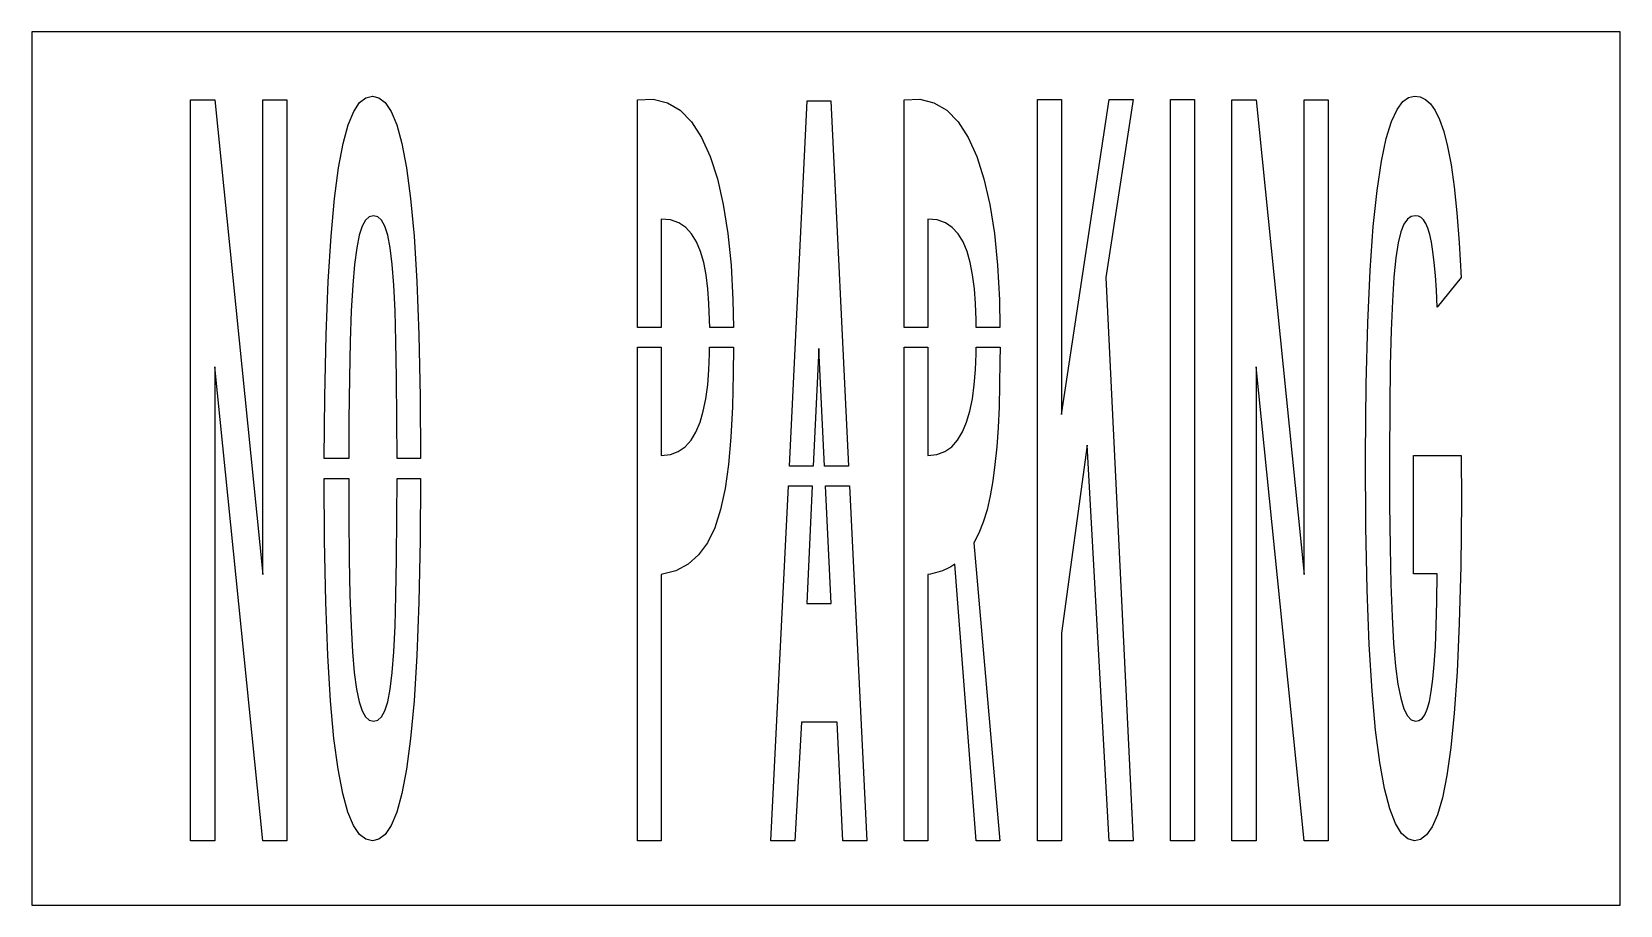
# Model space of a CAD drawing. Extents: x 0 to 60, y 0 to 33.
import ezdxf

# ---------------------------------------------------------------- set-up
doc = ezdxf.new("R2010")
doc.units = 0
doc.layers.add('CUT', color=7, linetype='Continuous')
doc.layers.add('OUTSIDE', color=1, linetype='Continuous')

msp = doc.modelspace()

# ---------------------------------------------------------------- linework, layer by layer
at = {"layer": 'CUT'}
for points in [[(8.7256, 30.4328), (9.6318, 30.4328), (9.6318, 2.4356), (8.7256, 2.4356), (6.9085, 20.3444), (6.9085, 2.4356), (6, 2.4356), (6, 30.4328), (6.9085, 30.4328), (8.7256, 12.5016)], [(14.4411, 25.2752), (14.5473, 23.5672), (14.6241, 21.5484), (14.6739, 19.202), (14.6875, 16.876), (13.7983, 16.876), (13.7947, 18.334), (13.7812, 19.9272), (13.7563, 21.2964), (13.7201, 22.4556), (13.6727, 23.4216), (13.6117, 24.2112), (13.5348, 24.8356), (13.4444, 25.3116), (13.3382, 25.656), (13.2139, 25.8828), (13.0738, 26.0088), (12.9133, 26.0452), (12.7506, 26.0088), (12.6082, 25.8828), (12.4794, 25.656), (12.3687, 25.3116), (12.2737, 24.8356), (12.1924, 24.2112), (12.1246, 23.4216), (12.0703, 22.4556), (12.0297, 21.2964), (12.0003, 19.9272), (11.9822, 18.334), (11.975, 16.876), (11.0471, 16.876), (11.0646, 19.202), (11.1166, 21.5484), (11.1957, 23.5672), (11.3042, 25.2752), (11.433, 26.7004), (11.5867, 27.8596), (11.7607, 28.7808), (11.9528, 29.4836), (12.1607, 29.9904), (12.3845, 30.3236), (12.6218, 30.5084), (12.8681, 30.5644), (13.1145, 30.5084), (13.3518, 30.3236), (13.5755, 29.9904), (13.7857, 29.4836), (13.98, 28.7808), (14.1541, 27.8596), (14.31, 26.7004)], [(25.897, 27.4452), (26.1185, 26.4708), (26.2902, 25.3816), (26.4123, 24.1832), (26.4846, 22.8784), (26.5015, 21.832), (25.6062, 21.832), (25.6032, 22.1224), (25.5783, 22.73), (25.5354, 23.2928), (25.4698, 23.8108), (25.3794, 24.2812), (25.2597, 24.6984), (25.1105, 25.0596), (24.9252, 25.362), (24.7014, 25.6056), (24.4393, 25.7792), (24.1319, 25.8884), (23.7794, 25.9248), (23.7794, 25.18), (23.7794, 24.4352), (23.7794, 23.6904), (23.7794, 22.9456), (23.7794, 22.2008), (23.7794, 21.832), (22.8822, 21.832), (22.8822, 23.4328), (22.8822, 25.7652), (22.8822, 28.0948), (22.8822, 30.4244), (23.472, 30.4552), (24.0099, 30.3208), (24.4913, 30.0324), (24.9207, 29.5928), (25.2981, 29.0104), (25.6235, 28.2936)], [(30.1774, 30.3936), (30.849, 16.5918), (29.9423, 16.5918), (29.7277, 21.036), (29.5183, 16.5918), (28.6154, 16.5918), (29.2938, 30.3936)], [(35.9653, 27.4452), (36.1867, 26.4708), (36.3585, 25.3816), (36.4805, 24.1832), (36.5529, 22.8784), (36.5697, 21.832), (35.6745, 21.832), (35.6715, 22.1224), (35.6466, 22.73), (35.6037, 23.2928), (35.5381, 23.8108), (35.4477, 24.2812), (35.3279, 24.6984), (35.1788, 25.0596), (34.9935, 25.3648), (34.7697, 25.6056), (34.5076, 25.782), (34.2002, 25.8884), (33.8476, 25.9248), (33.8476, 25.18), (33.8476, 24.4352), (33.8476, 23.6904), (33.8476, 22.9456), (33.8476, 22.2008), (33.8476, 21.832), (32.9504, 21.832), (32.9504, 23.4328), (32.9504, 25.7652), (32.9504, 28.0976), (32.9504, 30.4244), (33.5403, 30.4552), (34.0782, 30.3208), (34.5595, 30.0324), (34.9889, 29.5928), (35.3664, 29.0104), (35.6918, 28.2936)], [(41.6062, 30.4356), (40.5666, 23.7156), (41.6062, 2.4356), (40.6999, 2.4356), (39.8637, 17.3792), (38.8919, 10.2756), (38.8919, 2.4356), (37.9879, 2.4356), (37.9879, 30.4356), (38.8919, 30.4356), (38.8919, 18.5356), (40.6999, 30.4356)], [(43.9227, 30.4356), (43.9227, 2.4356), (43.0187, 2.4356), (43.0187, 30.4356)], [(48.967, 30.4328), (48.967, 2.4356), (48.0607, 2.4356), (46.2437, 20.3444), (46.2437, 2.4356), (45.3352, 2.4356), (45.3352, 30.4328), (46.2437, 30.4328), (48.0607, 12.5016), (48.0607, 30.4328)], [(53.9729, 12.804), (53.9186, 10.662), (53.8373, 8.8196), (53.7311, 7.26), (53.6045, 5.9608), (53.4553, 4.9024), (53.2881, 4.0624), (53.1028, 3.4212), (52.9016, 2.9592), (52.6869, 2.654), (52.4609, 2.486), (52.2236, 2.4356), (51.975, 2.5028), (51.7377, 2.7128), (51.5095, 3.088), (51.2948, 3.6452), (51.0959, 4.4068), (50.9174, 5.3868), (50.7592, 6.6104), (50.6258, 8.0916), (50.5174, 9.8528), (50.4383, 11.9108), (50.3931, 14.2852), (50.3795, 16.9956), (50.4044, 19.6864), (50.4631, 22.0076), (50.5535, 23.9844), (50.671, 25.642), (50.8157, 27.0084), (50.9806, 28.1088), (51.1637, 28.9684), (51.3603, 29.6124), (51.5682, 30.0688), (51.7829, 30.3628), (52.0022, 30.5196), (52.2236, 30.5644), (52.4383, 30.5364), (52.6395, 30.4468), (52.8316, 30.2788), (53.0124, 30.0296), (53.1796, 29.6852), (53.3356, 29.2316), (53.4779, 28.666), (53.609, 27.9716), (53.7265, 27.14), (53.8305, 26.16), (53.9209, 25.0232), (53.9977, 23.7156), (53.0915, 22.5956), (53.0598, 23.234), (53.0192, 23.794), (52.974, 24.2812), (52.9242, 24.6984), (52.8655, 25.0484), (52.8022, 25.3396), (52.7321, 25.5748), (52.653, 25.7568), (52.5694, 25.8884), (52.4768, 25.9808), (52.3773, 26.0312), (52.2688, 26.0452), (52.1061, 26.0172), (51.9615, 25.9192), (51.8304, 25.7344), (51.7129, 25.4404), (51.6134, 25.0232), (51.5253, 24.4576), (51.453, 23.7324), (51.3942, 22.8224), (51.349, 21.7136), (51.3151, 20.3864), (51.2925, 18.8184), (51.2835, 16.9956), (51.288, 15.1532), (51.3038, 13.532), (51.3355, 12.1236), (51.3807, 10.9112), (51.4417, 9.8864), (51.5163, 9.038), (51.6044, 8.352), (51.7084, 7.8172), (51.8259, 7.4224), (51.9592, 7.1536), (52.1061, 7.0024), (52.2688, 6.9548), (52.3977, 6.98), (52.5152, 7.0584), (52.6191, 7.1984), (52.7118, 7.4112), (52.7932, 7.6968), (52.8632, 8.0692), (52.9242, 8.5368), (52.974, 9.0996), (53.0169, 9.7744), (53.0485, 10.5612), (53.0757, 11.474), (53.0915, 12.5156), (52.1875, 12.5156), (52.1875, 16.9956), (53.9977, 16.9956), (54, 15.268)], [(26.1885, 15.7412), (26.0168, 14.946), (25.7953, 14.2628), (25.5218, 13.6916), (25.1873, 13.2324), (24.7896, 12.8796), (24.3218, 12.6332), (23.7794, 12.4932), (23.7794, 11.656), (23.7794, 10.8188), (23.7771, 9.9788), (23.7771, 9.1416), (23.7771, 8.3016), (23.7748, 7.4644), (23.7748, 6.6272), (23.7726, 5.7872), (23.7726, 4.95), (23.7726, 4.11), (23.7726, 3.2728), (23.7726, 2.4356), (23.698, 2.4356), (23.6234, 2.4356), (23.5488, 2.4356), (23.4743, 2.4356), (23.3997, 2.4356), (23.3274, 2.4356), (23.2528, 2.4356), (23.1782, 2.4356), (23.1059, 2.4356), (23.0313, 2.4356), (22.9567, 2.4356), (22.8822, 2.4356), (22.8822, 4.7652), (22.8822, 7.0948), (22.8822, 9.4272), (22.8822, 11.7596), (22.8822, 14.0948), (22.8822, 16.43), (22.8822, 18.7652), (22.8822, 21.08), (23.7794, 21.08), (23.7794, 20.7112), (23.7794, 19.9664), (23.7794, 19.2216), (23.7794, 18.4768), (23.7794, 17.732), (23.7794, 16.9872), (24.1206, 17.0292), (24.4212, 17.1412), (24.6811, 17.3232), (24.9026, 17.5696), (25.0879, 17.8776), (25.2416, 18.2444), (25.3659, 18.6672), (25.4608, 19.1376), (25.5309, 19.6584), (25.5761, 20.224), (25.6032, 20.8316), (25.6058, 21.08), (26.5046, 21.08), (26.4981, 20.0924), (26.4665, 18.8268), (26.4077, 17.6816), (26.3151, 16.654)], [(36.4489, 17.3232), (36.3834, 16.6512), (36.302, 16.0296), (36.2026, 15.4612), (36.0828, 14.9432), (35.9404, 14.4756), (35.7777, 14.0584), (35.5878, 13.6888), (36.5687, 2.4356), (35.676, 2.4356), (34.8669, 12.8852), (34.7946, 12.8376), (34.7177, 12.79), (34.6409, 12.748), (34.5618, 12.706), (34.4804, 12.6696), (34.3968, 12.636), (34.3109, 12.6052), (34.2228, 12.5772), (34.1324, 12.552), (34.0397, 12.5296), (33.9448, 12.51), (33.8476, 12.4932), (33.8476, 11.656), (33.8476, 10.8188), (33.8454, 9.9788), (33.8454, 9.1416), (33.8454, 8.3044), (33.8431, 7.4644), (33.8431, 6.6272), (33.8409, 5.7872), (33.8409, 4.95), (33.8409, 4.11), (33.8409, 3.2728), (33.8409, 2.4356), (33.7663, 2.4356), (33.6917, 2.4356), (33.6171, 2.4356), (33.5425, 2.4356), (33.468, 2.4356), (33.3956, 2.4356), (33.3211, 2.4356), (33.2465, 2.4356), (33.1742, 2.4356), (33.0996, 2.4356), (33.025, 2.4356), (32.9504, 2.4356), (32.9504, 4.7652), (32.9504, 7.0948), (32.9504, 9.4272), (32.9504, 11.7596), (32.9504, 14.0948), (32.9504, 16.43), (32.9504, 18.7652), (32.9504, 21.08), (33.8476, 21.08), (33.8476, 20.7112), (33.8476, 19.9664), (33.8476, 19.2216), (33.8476, 18.4768), (33.8476, 17.732), (33.8476, 16.9872), (34.1889, 17.0292), (34.4895, 17.1412), (34.7494, 17.3232), (34.9709, 17.5724), (35.1562, 17.8804), (35.3099, 18.2444), (35.4342, 18.6672), (35.5291, 19.1376), (35.5969, 19.6584), (35.6443, 20.224), (35.6715, 20.8316), (35.6741, 21.08), (36.5735, 21.08), (36.5709, 20.5404), (36.5574, 19.6556), (36.5348, 18.824), (36.4986, 18.0456)], [(14.31, 6.2996), (14.1541, 5.1404), (13.98, 4.2192), (13.7857, 3.5164), (13.5755, 3.0096), (13.3518, 2.6764), (13.1145, 2.4916), (12.8681, 2.4356), (12.6195, 2.4916), (12.3822, 2.6764), (12.1562, 3.0096), (11.9438, 3.5164), (11.7472, 4.2192), (11.5709, 5.1404), (11.4149, 6.2996), (11.2839, 7.7248), (11.1799, 9.4328), (11.1031, 11.4516), (11.0556, 13.798), (11.0459, 16.124), (11.9736, 16.124), (11.9754, 14.666), (11.9912, 13.0728), (12.0184, 11.7036), (12.059, 10.5444), (12.1133, 9.5784), (12.1811, 8.7888), (12.2647, 8.1644), (12.3619, 7.6884), (12.4771, 7.344), (12.606, 7.1172), (12.7506, 6.994), (12.9133, 6.9548), (13.0738, 6.994), (13.2139, 7.1172), (13.3382, 7.344), (13.4444, 7.6884), (13.5348, 8.1644), (13.6117, 8.7888), (13.6727, 9.5784), (13.7201, 10.5444), (13.7563, 11.7036), (13.7812, 13.0728), (13.7947, 14.666), (13.7983, 16.124), (14.6875, 16.124), (14.6739, 13.798), (14.6241, 11.4516), (14.5473, 9.4328), (14.4411, 7.7248)], [(28.8237, 2.4356), (27.9197, 2.4356), (28.5785, 15.8398), (29.4828, 15.8398), (29.2734, 11.3956), (30.1932, 11.3956), (29.9786, 15.8398), (30.8856, 15.8398), (31.5379, 2.4356), (30.6317, 2.4356), (30.4192, 6.9156), (29.07, 6.9156)]]:
    msp.add_lwpolyline(points, close=True, dxfattribs=at)
at = {"layer": 'OUTSIDE'}
msp.add_lwpolyline([(0, 0), (60, 0), (60, 33), (0, 33)], close=True, dxfattribs=at)

doc.saveas('drawing.dxf')
